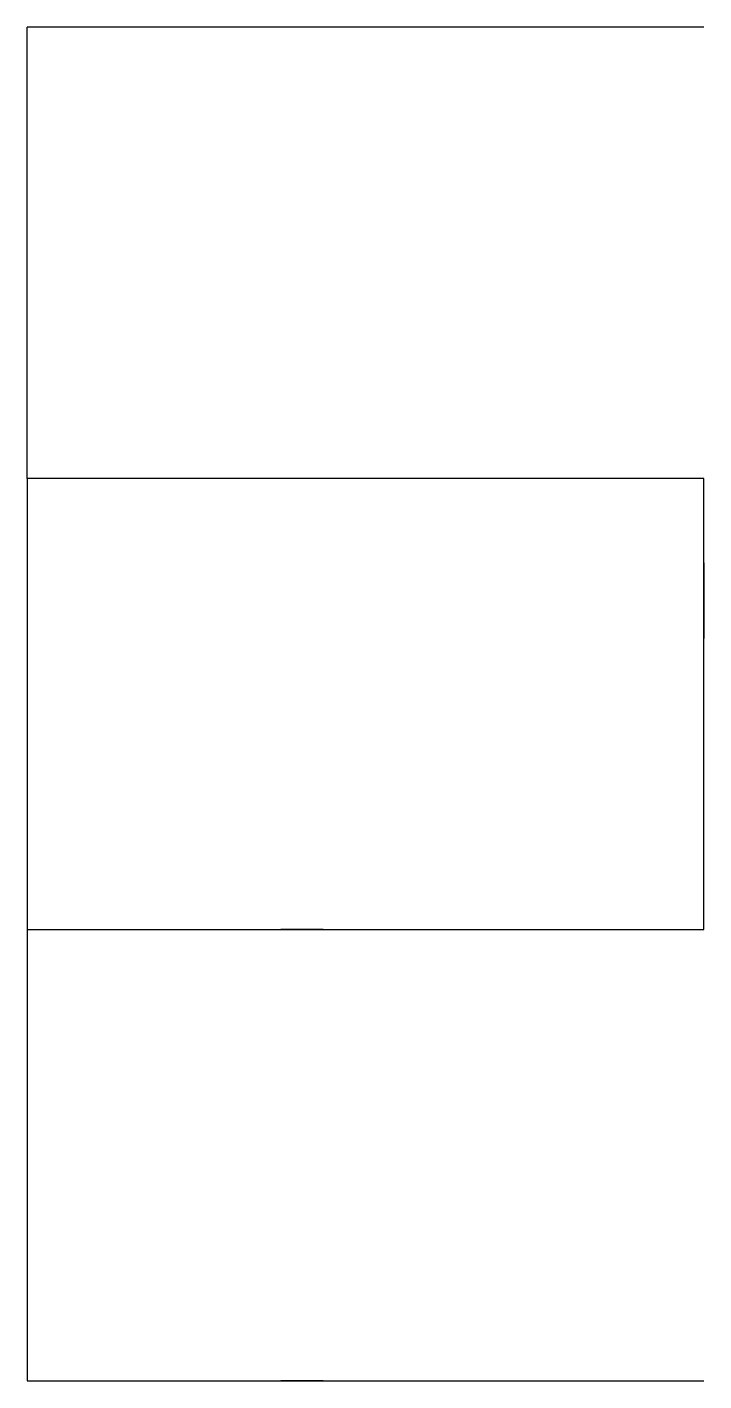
# Model space of a CAD drawing. Header units: millimetres. Extents: x 150 to 300, y 0 to 300.
import ezdxf

# ---------------------------------------------------------------- set-up
doc = ezdxf.new("R2010")
doc.units = ezdxf.units.MM

msp = doc.modelspace()

# ---------------------------------------------------------------- linework, layer by layer
at = {"extrusion": (1, 2.22045e-16, 4.93038e-32)}
msp.add_line((150, 200), (150, 300), dxfattribs=at)
at = {"extrusion": (-1, -6.66134e-16, -1.47911e-31)}
msp.add_line((150, 100), (150, 0), dxfattribs=at)
at = {"extrusion": (-4.44089e-16, 1, 2.22045e-16)}
for elevation in [300, 200]:
    msp.add_lwpolyline([(-300, 100), (-281.25, 37.5), (-262.5, 75), (-243.75, 50), (-206.25, 75), (-187.5, 62.5), (-168.75, 87.5), (-150, 0)], dxfattribs=dict(at, elevation=elevation))
at = {"extrusion": (-1, -6.66134e-16, -1.47911e-31), "elevation": -150}
msp.add_lwpolyline([(-200, 0), (-175, 50), (-150, 36.72), (-133.37, 79.18), (-125, 62.5), (-112.5, 68.34), (-100, 0)], dxfattribs=at)
at = {"extrusion": (1, 2.22045e-16, 4.93038e-32), "elevation": 300}
msp.add_lwpolyline([(100, 100), (125, 56.25), (137.5, 81.25), (150, 31.25), (156.25, 50), (168.75, 37.5), (181.25, 37.5), (164.51, 71.01), (182.96, 87.68), (200, 100)], dxfattribs=at)
at = {"extrusion": (0, -1, -2.22045e-16), "elevation": -100}
msp.add_lwpolyline([(150, 0), (187.5, 50), (215.62, 0), (206.25, 81.25), (243.75, 47.99), (262.5, 47.99), (262.5, 70.41), (290.62, 25), (300, 100)], dxfattribs=at)
at = {"extrusion": (0, -1, -2.22045e-16)}
msp.add_lwpolyline([(150, 0), (187.5, 50), (215.62, 0), (206.25, 81.25), (243.75, 47.99), (262.5, 47.99), (262.5, 70.41), (290.62, 25), (300, 100)], dxfattribs=at)

doc.saveas('drawing.dxf')
